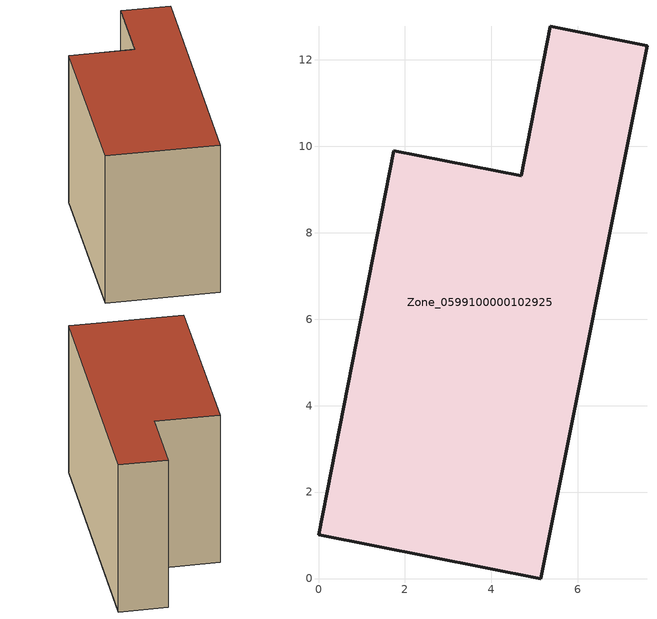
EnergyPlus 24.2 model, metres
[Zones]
Zone_0599100000102925
 floor ground (C_G): 0,1.01 1.74,9.9 4.69,9.32 5.36,12.77 7.6,12.33 5.14,0 z0
 wall outside (C_F): 1.74,9.9 0,1.01 5.14,0 7.6,12.33 5.36,12.77 4.69,9.32 1.74,9.9 z0:7.66
 roof outside (C_R): 7.6,12.33 5.36,12.77 4.69,9.32 1.74,9.9 0,1.01 5.14,0 z7.66
[BUILDING]
Pand.0599100000102925: North Axis=0; Terrain=City; Loads Convergence Tolerance Value=0.04; Temperature Convergence Tolerance Value=0.4; Solar Distribution=FullExterior; Maximum Number of Warmup Days=25; Minimum Number of Warmup Days=1
[Site:Location]
Rotterdam.The.Hague.AP_ZH_NLD Design_Conditions: Latitude=51.96; Longitude=4.45; Time Zone=1; Elevation=-4.5
[SITE:GROUNDTEMPERATURE:BUILDINGSURFACE]
18, 18, 18, 18, 18, 18, 18, 18, 18, 18, 18, 18
[MATERIAL] Thermal Absorptance=0.9; Solar Absorptance=0.7; Visible Absorptance=0.7
Name | Roughness | Thickness | Conductivity | Density | Specific Heat
G.TI.1975-1991 | MediumSmooth | 0.15 | 0.288461 | 540 | 1210
F.TI.1975-1991 | Rough | 0.3 | 0.230769 | 1920 | 840
R.TI.1975-1991 | MediumRough | 0.2 | 0.153846 | 1500 | 1000
[CONSTRUCTION]
C_G: G.TI.1975-1991
C_F: F.TI.1975-1991
C_R: R.TI.1975-1991
[ZONE]
Zone_0599100000102925: Type=1; Multiplier=1; Ceiling Height=Autocalculate; Volume=Autocalculate; Floor Area=autocalculate; Part of Total Floor Area=Yes
[ZONEINFILTRATION:DESIGNFLOWRATE]
Infil_Zone_0599100000102925: Zone or ZoneList or Space or SpaceList=Zone_0599100000102925; Schedule=AlwaysOn; Design Flow Rate Calculation Method=Flow/Area; Flow Rate per Floor Area=0.003; Constant Term Coefficient=1; Temperature Term Coefficient=0; Velocity Term Coefficient=0; Velocity Squared Term Coefficient=0
[HVACTEMPLATE:ZONE:IDEALLOADSAIRSYSTEM]
Zone_0599100000102925: Maximum Heating Supply Air Temperature=50; Minimum Cooling Supply Air Temperature=13; Maximum Heating Supply Air Humidity Ratio=0.0156; Minimum Cooling Supply Air Humidity Ratio=0.0077; Heating Limit=NoLimit; Cooling Limit=NoLimit; Dehumidification Control Type=ConstantSensibleHeatRatio; Cooling Sensible Heat Ratio=0.7; Dehumidification Setpoint=60; Humidification Control Type=None; Humidification Setpoint=30; Outdoor Air Method=None; Outdoor Air Flow Rate per Person=0.00944; Outdoor Air Flow Rate per Zone Floor Area=0; Outdoor Air Flow Rate per Zone=0; Demand Controlled Ventilation Type=None; Outdoor Air Economizer Type=NoEconomizer; Heat Recovery Type=None; Sensible Heat Recovery Effectiveness=0.7; Latent Heat Recovery Effectiveness=0.65
[ZONECONTROL:THERMOSTAT]
ThermostatControl_Zone_0599100000102925: Zone or ZoneList=Zone_0599100000102925; Control Type Schedule=DualSetpointControlType; Control 1=Thermostat_Zone_0599100000102925; Temperature Difference Between Cutout And Setpoint=0
[THERMOSTATSETPOINT:DUALSETPOINT]
Thermostat_Zone_0599100000102925: Heating Setpoint Temperature Schedule=HeatingSetpoint_Zone_0599100000102925; Cooling Setpoint Temperature Schedule=CoolingSetpoint_Zone_0599100000102925
[SCHEDULE:COMPACT]
HeatingSetpoint_Zone_0599100000102925: Through: 12/31, For: AllDays, Until: 24:00, 21
CoolingSetpoint_Zone_0599100000102925: Through: 12/31, For: AllDays, Until: 24:00, 24
DualSetpointControlType: Through: 12/31, For: AllDays, Until: 24:00, 4
AlwaysOn: Through: 12/31, For: AllDays, Until: 24:00, 1
